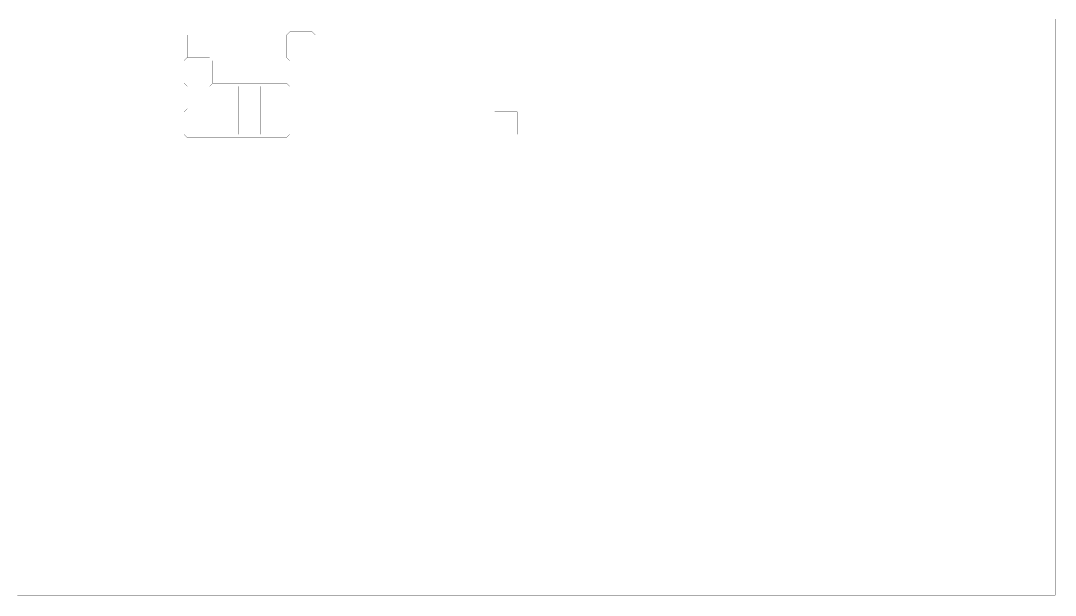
# Model space of a CAD drawing. Header units: metres. Extents: x 0 to 4990, y -4990 to 0.
# Drawn here: x 1836 to 4990, y -4990 to -3237 of the extents above; entities that cross this region are included whole.
import ezdxf

# ---------------------------------------------------------------- set-up
doc = ezdxf.new("R2010")
doc.units = ezdxf.units.M
for name, color, linetype in [('conductor', 1, 'Continuous'), ('dielectric', 8, 'Continuous'), ('substrate', 5, 'Continuous')]:
    doc.layers.add(name, color=color, linetype=linetype)

msp = doc.modelspace()

# ---------------------------------------------------------------- linework, layer by layer
at = {"layer": 'conductor', "const_width": 0.5}
msp.add_lwpolyline([(2500, -3437.5), (2500, -3447.265625), (2500, -3457.03125), (2500, -3466.796875), (2500, -3476.5625), (2500, -3486.328125), (2500, -3496.09375), (2500, -3505.859375), (2500, -3515.625), (2500, -3525.390625), (2500, -3535.15625), (2500, -3544.921875), (2500, -3554.6875), (2500, -3564.453125), (2500, -3574.21875), (2500, -3583.984375), (2509.765625, -3583.984375), (2519.53125, -3583.984375), (2529.296875, -3583.984375), (2539.0625, -3583.984375), (2548.828125, -3583.984375), (2558.59375, -3583.984375), (2568.359375, -3583.984375), (2568.359375, -3574.21875), (2568.359375, -3564.453125), (2568.359375, -3554.6875), (2568.359375, -3544.921875), (2568.359375, -3535.15625), (2568.359375, -3525.390625), (2568.359375, -3515.625), (2568.359375, -3505.859375), (2568.359375, -3496.09375), (2568.359375, -3486.328125), (2568.359375, -3476.5625), (2568.359375, -3466.796875), (2568.359375, -3457.03125), (2568.359375, -3447.265625), (2568.359375, -3437.5), (2558.59375, -3437.5), (2548.828125, -3437.5), (2539.0625, -3437.5), (2529.296875, -3437.5), (2519.53125, -3437.5), (2509.765625, -3437.5)], close=True, dxfattribs=at)
at = {"layer": 'dielectric', "const_width": 0.5}
for points in [[(2343.75, -3281.25), (2343.75, -3291.015625), (2343.75, -3300.78125), (2343.75, -3310.546875), (2343.75, -3320.3125), (2343.75, -3330.078125), (2343.75, -3339.84375), (2343.75, -3349.609375), (2353.515625, -3349.609375), (2363.28125, -3349.609375), (2373.046875, -3349.609375), (2382.8125, -3349.609375), (2392.578125, -3349.609375), (2402.34375, -3349.609375), (2412.109375, -3349.609375), (2412.109375, -3339.84375), (2412.109375, -3330.078125), (2412.109375, -3320.3125), (2412.109375, -3310.546875), (2412.109375, -3300.78125), (2412.109375, -3291.015625), (2412.109375, -3281.25), (2402.34375, -3281.25), (2392.578125, -3281.25), (2382.8125, -3281.25), (2373.046875, -3281.25), (2363.28125, -3281.25), (2353.515625, -3281.25)], [(3281.25, -3515.625), (3281.25, -3525.390625), (3281.25, -3535.15625), (3281.25, -3544.921875), (3281.25, -3554.6875), (3281.25, -3564.453125), (3281.25, -3574.21875), (3281.25, -3583.984375), (3291.015625, -3583.984375), (3300.78125, -3583.984375), (3310.546875, -3583.984375), (3320.3125, -3583.984375), (3330.078125, -3583.984375), (3339.84375, -3583.984375), (3349.609375, -3583.984375), (3349.609375, -3574.21875), (3349.609375, -3564.453125), (3349.609375, -3554.6875), (3349.609375, -3544.921875), (3349.609375, -3535.15625), (3349.609375, -3525.390625), (3349.609375, -3515.625), (3339.84375, -3515.625), (3330.078125, -3515.625), (3320.3125, -3515.625), (3310.546875, -3515.625), (3300.78125, -3515.625), (3291.015625, -3515.625)]]:
    msp.add_lwpolyline(points, close=True, dxfattribs=at)
at = {"layer": 'substrate', "const_width": 0.5}
msp.add_lwpolyline([(1826.171875, -4990.234375), (1835.9375, -4990.234375), (1845.703125, -4990.234375), (1855.46875, -4990.234375), (1865.234375, -4990.234375), (1875, -4990.234375), (1884.765625, -4990.234375), (1894.53125, -4990.234375), (1904.296875, -4990.234375), (1914.0625, -4990.234375), (1923.828125, -4990.234375), (1933.59375, -4990.234375), (1943.359375, -4990.234375), (1953.125, -4990.234375), (1962.890625, -4990.234375), (1972.65625, -4990.234375), (1982.421875, -4990.234375), (1992.1875, -4990.234375), (2001.953125, -4990.234375), (2011.71875, -4990.234375), (2021.484375, -4990.234375), (2031.25, -4990.234375), (2041.015625, -4990.234375), (2050.78125, -4990.234375), (2060.546875, -4990.234375), (2070.3125, -4990.234375), (2080.078125, -4990.234375), (2089.84375, -4990.234375), (2099.609375, -4990.234375), (2109.375, -4990.234375), (2119.140625, -4990.234375), (2128.90625, -4990.234375), (2138.671875, -4990.234375), (2148.4375, -4990.234375), (2158.203125, -4990.234375), (2167.96875, -4990.234375), (2177.734375, -4990.234375), (2187.5, -4990.234375), (2197.265625, -4990.234375), (2207.03125, -4990.234375), (2216.796875, -4990.234375), (2226.5625, -4990.234375), (2236.328125, -4990.234375), (2246.09375, -4990.234375), (2255.859375, -4990.234375), (2265.625, -4990.234375), (2275.390625, -4990.234375), (2285.15625, -4990.234375), (2294.921875, -4990.234375), (2304.6875, -4990.234375), (2314.453125, -4990.234375), (2324.21875, -4990.234375), (2333.984375, -4990.234375), (2343.75, -4990.234375), (2353.515625, -4990.234375), (2363.28125, -4990.234375), (2373.046875, -4990.234375), (2382.8125, -4990.234375), (2392.578125, -4990.234375), (2402.34375, -4990.234375), (2412.109375, -4990.234375), (2421.875, -4990.234375), (2431.640625, -4990.234375), (2441.40625, -4990.234375), (2451.171875, -4990.234375), (2460.9375, -4990.234375), (2470.703125, -4990.234375), (2480.46875, -4990.234375), (2490.234375, -4990.234375), (2500, -4990.234375), (2509.765625, -4990.234375), (2519.53125, -4990.234375), (2529.296875, -4990.234375), (2539.0625, -4990.234375), (2548.828125, -4990.234375), (2558.59375, -4990.234375), (2568.359375, -4990.234375), (2578.125, -4990.234375), (2587.890625, -4990.234375), (2597.65625, -4990.234375), (2607.421875, -4990.234375), (2617.1875, -4990.234375), (2626.953125, -4990.234375), (2636.71875, -4990.234375), (2646.484375, -4990.234375), (2656.25, -4990.234375), (2666.015625, -4990.234375), (2675.78125, -4990.234375), (2685.546875, -4990.234375), (2695.3125, -4990.234375), (2705.078125, -4990.234375), (2714.84375, -4990.234375), (2724.609375, -4990.234375), (2734.375, -4990.234375), (2744.140625, -4990.234375), (2753.90625, -4990.234375), (2763.671875, -4990.234375), (2773.4375, -4990.234375), (2783.203125, -4990.234375), (2792.96875, -4990.234375), (2802.734375, -4990.234375), (2812.5, -4990.234375), (2822.265625, -4990.234375), (2832.03125, -4990.234375), (2841.796875, -4990.234375), (2851.5625, -4990.234375), (2861.328125, -4990.234375), (2871.09375, -4990.234375), (2880.859375, -4990.234375), (2890.625, -4990.234375), (2900.390625, -4990.234375), (2910.15625, -4990.234375), (2919.921875, -4990.234375), (2929.6875, -4990.234375), (2939.453125, -4990.234375), (2949.21875, -4990.234375), (2958.984375, -4990.234375), (2968.75, -4990.234375), (2978.515625, -4990.234375), (2988.28125, -4990.234375), (2998.046875, -4990.234375), (3007.8125, -4990.234375), (3017.578125, -4990.234375), (3027.34375, -4990.234375), (3037.109375, -4990.234375), (3046.875, -4990.234375), (3056.640625, -4990.234375), (3066.40625, -4990.234375), (3076.171875, -4990.234375), (3085.9375, -4990.234375), (3095.703125, -4990.234375), (3105.46875, -4990.234375), (3115.234375, -4990.234375), (3125, -4990.234375), (3134.765625, -4990.234375), (3144.53125, -4990.234375), (3154.296875, -4990.234375), (3164.0625, -4990.234375), (3173.828125, -4990.234375), (3183.59375, -4990.234375), (3193.359375, -4990.234375), (3203.125, -4990.234375), (3212.890625, -4990.234375), (3222.65625, -4990.234375), (3232.421875, -4990.234375), (3242.1875, -4990.234375), (3251.953125, -4990.234375), (3261.71875, -4990.234375), (3271.484375, -4990.234375), (3281.25, -4990.234375), (3291.015625, -4990.234375), (3300.78125, -4990.234375), (3310.546875, -4990.234375), (3320.3125, -4990.234375), (3330.078125, -4990.234375), (3339.84375, -4990.234375), (3349.609375, -4990.234375), (3359.375, -4990.234375), (3369.140625, -4990.234375), (3378.90625, -4990.234375), (3388.671875, -4990.234375), (3398.4375, -4990.234375), (3408.203125, -4990.234375), (3417.96875, -4990.234375), (3427.734375, -4990.234375), (3437.5, -4990.234375), (3447.265625, -4990.234375), (3457.03125, -4990.234375), (3466.796875, -4990.234375), (3476.5625, -4990.234375), (3486.328125, -4990.234375), (3496.09375, -4990.234375), (3505.859375, -4990.234375), (3515.625, -4990.234375), (3525.390625, -4990.234375), (3535.15625, -4990.234375), (3544.921875, -4990.234375), (3554.6875, -4990.234375), (3564.453125, -4990.234375), (3574.21875, -4990.234375), (3583.984375, -4990.234375), (3593.75, -4990.234375), (3603.515625, -4990.234375), (3613.28125, -4990.234375), (3623.046875, -4990.234375), (3632.8125, -4990.234375), (3642.578125, -4990.234375), (3652.34375, -4990.234375), (3662.109375, -4990.234375), (3671.875, -4990.234375), (3681.640625, -4990.234375), (3691.40625, -4990.234375), (3701.171875, -4990.234375), (3710.9375, -4990.234375), (3720.703125, -4990.234375), (3730.46875, -4990.234375), (3740.234375, -4990.234375), (3750, -4990.234375), (3759.765625, -4990.234375), (3769.53125, -4990.234375), (3779.296875, -4990.234375), (3789.0625, -4990.234375), (3798.828125, -4990.234375), (3808.59375, -4990.234375), (3818.359375, -4990.234375), (3828.125, -4990.234375), (3837.890625, -4990.234375), (3847.65625, -4990.234375), (3857.421875, -4990.234375), (3867.1875, -4990.234375), (3876.953125, -4990.234375), (3886.71875, -4990.234375), (3896.484375, -4990.234375), (3906.25, -4990.234375), (3916.015625, -4990.234375), (3925.78125, -4990.234375), (3935.546875, -4990.234375), (3945.3125, -4990.234375), (3955.078125, -4990.234375), (3964.84375, -4990.234375), (3974.609375, -4990.234375), (3984.375, -4990.234375), (3994.140625, -4990.234375), (4003.90625, -4990.234375), (4013.671875, -4990.234375), (4023.4375, -4990.234375), (4033.203125, -4990.234375), (4042.96875, -4990.234375), (4052.734375, -4990.234375), (4062.5, -4990.234375), (4072.265625, -4990.234375), (4082.03125, -4990.234375), (4091.796875, -4990.234375), (4101.5625, -4990.234375), (4111.328125, -4990.234375), (4121.09375, -4990.234375), (4130.859375, -4990.234375), (4140.625, -4990.234375), (4150.390625, -4990.234375), (4160.15625, -4990.234375), (4169.921875, -4990.234375), (4179.6875, -4990.234375), (4189.453125, -4990.234375), (4199.21875, -4990.234375), (4208.984375, -4990.234375), (4218.75, -4990.234375), (4228.515625, -4990.234375), (4238.28125, -4990.234375), (4248.046875, -4990.234375), (4257.8125, -4990.234375), (4267.578125, -4990.234375), (4277.34375, -4990.234375), (4287.109375, -4990.234375), (4296.875, -4990.234375), (4306.640625, -4990.234375), (4316.40625, -4990.234375), (4326.171875, -4990.234375), (4335.9375, -4990.234375), (4345.703125, -4990.234375), (4355.46875, -4990.234375), (4365.234375, -4990.234375), (4375, -4990.234375), (4384.765625, -4990.234375), (4394.53125, -4990.234375), (4404.296875, -4990.234375), (4414.0625, -4990.234375), (4423.828125, -4990.234375), (4433.59375, -4990.234375), (4443.359375, -4990.234375), (4453.125, -4990.234375), (4462.890625, -4990.234375), (4472.65625, -4990.234375), (4482.421875, -4990.234375), (4492.1875, -4990.234375), (4501.953125, -4990.234375), (4511.71875, -4990.234375), (4521.484375, -4990.234375), (4531.25, -4990.234375), (4541.015625, -4990.234375), (4550.78125, -4990.234375), (4560.546875, -4990.234375), (4570.3125, -4990.234375), (4580.078125, -4990.234375), (4589.84375, -4990.234375), (4599.609375, -4990.234375), (4609.375, -4990.234375), (4619.140625, -4990.234375), (4628.90625, -4990.234375), (4638.671875, -4990.234375), (4648.4375, -4990.234375), (4658.203125, -4990.234375), (4667.96875, -4990.234375), (4677.734375, -4990.234375), (4687.5, -4990.234375), (4697.265625, -4990.234375), (4707.03125, -4990.234375), (4716.796875, -4990.234375), (4726.5625, -4990.234375), (4736.328125, -4990.234375), (4746.09375, -4990.234375), (4755.859375, -4990.234375), (4765.625, -4990.234375), (4775.390625, -4990.234375), (4785.15625, -4990.234375), (4794.921875, -4990.234375), (4804.6875, -4990.234375), (4814.453125, -4990.234375), (4824.21875, -4990.234375), (4833.984375, -4990.234375), (4843.75, -4990.234375), (4853.515625, -4990.234375), (4863.28125, -4990.234375), (4873.046875, -4990.234375), (4882.8125, -4990.234375), (4892.578125, -4990.234375), (4902.34375, -4990.234375), (4912.109375, -4990.234375), (4921.875, -4990.234375), (4931.640625, -4990.234375), (4941.40625, -4990.234375), (4951.171875, -4990.234375), (4960.9375, -4990.234375), (4970.703125, -4990.234375), (4980.46875, -4990.234375), (4990.234375, -4990.234375), (4990.234375, -4980.46875), (4990.234375, -4970.703125), (4990.234375, -4960.9375), (4990.234375, -4951.171875), (4990.234375, -4941.40625), (4990.234375, -4931.640625), (4990.234375, -4921.875), (4990.234375, -4912.109375), (4990.234375, -4902.34375), (4990.234375, -4892.578125), (4990.234375, -4882.8125), (4990.234375, -4873.046875), (4990.234375, -4863.28125), (4990.234375, -4853.515625), (4990.234375, -4843.75), (4990.234375, -4833.984375), (4990.234375, -4824.21875), (4990.234375, -4814.453125), (4990.234375, -4804.6875), (4990.234375, -4794.921875), (4990.234375, -4785.15625), (4990.234375, -4775.390625), (4990.234375, -4765.625), (4990.234375, -4755.859375), (4990.234375, -4746.09375), (4990.234375, -4736.328125), (4990.234375, -4726.5625), (4990.234375, -4716.796875), (4990.234375, -4707.03125), (4990.234375, -4697.265625), (4990.234375, -4687.5), (4990.234375, -4677.734375), (4990.234375, -4667.96875), (4990.234375, -4658.203125), (4990.234375, -4648.4375), (4990.234375, -4638.671875), (4990.234375, -4628.90625), (4990.234375, -4619.140625), (4990.234375, -4609.375), (4990.234375, -4599.609375), (4990.234375, -4589.84375), (4990.234375, -4580.078125), (4990.234375, -4570.3125), (4990.234375, -4560.546875), (4990.234375, -4550.78125), (4990.234375, -4541.015625), (4990.234375, -4531.25), (4990.234375, -4521.484375), (4990.234375, -4511.71875), (4990.234375, -4501.953125), (4990.234375, -4492.1875), (4990.234375, -4482.421875), (4990.234375, -4472.65625), (4990.234375, -4462.890625), (4990.234375, -4453.125), (4990.234375, -4443.359375), (4990.234375, -4433.59375), (4990.234375, -4423.828125), (4990.234375, -4414.0625), (4990.234375, -4404.296875), (4990.234375, -4394.53125), (4990.234375, -4384.765625), (4990.234375, -4375), (4990.234375, -4365.234375), (4990.234375, -4355.46875), (4990.234375, -4345.703125), (4990.234375, -4335.9375), (4990.234375, -4326.171875), (4990.234375, -4316.40625), (4990.234375, -4306.640625), (4990.234375, -4296.875), (4990.234375, -4287.109375), (4990.234375, -4277.34375), (4990.234375, -4267.578125), (4990.234375, -4257.8125), (4990.234375, -4248.046875), (4990.234375, -4238.28125), (4990.234375, -4228.515625), (4990.234375, -4218.75), (4990.234375, -4208.984375), (4990.234375, -4199.21875), (4990.234375, -4189.453125), (4990.234375, -4179.6875), (4990.234375, -4169.921875), (4990.234375, -4160.15625), (4990.234375, -4150.390625), (4990.234375, -4140.625), (4990.234375, -4130.859375), (4990.234375, -4121.09375), (4990.234375, -4111.328125), (4990.234375, -4101.5625), (4990.234375, -4091.796875), (4990.234375, -4082.03125), (4990.234375, -4072.265625), (4990.234375, -4062.5), (4990.234375, -4052.734375), (4990.234375, -4042.96875), (4990.234375, -4033.203125), (4990.234375, -4023.4375), (4990.234375, -4013.671875), (4990.234375, -4003.90625), (4990.234375, -3994.140625), (4990.234375, -3984.375), (4990.234375, -3974.609375), (4990.234375, -3964.84375), (4990.234375, -3955.078125), (4990.234375, -3945.3125), (4990.234375, -3935.546875), (4990.234375, -3925.78125), (4990.234375, -3916.015625), (4990.234375, -3906.25), (4990.234375, -3896.484375), (4990.234375, -3886.71875), (4990.234375, -3876.953125), (4990.234375, -3867.1875), (4990.234375, -3857.421875), (4990.234375, -3847.65625), (4990.234375, -3837.890625), (4990.234375, -3828.125), (4990.234375, -3818.359375), (4990.234375, -3808.59375), (4990.234375, -3798.828125), (4990.234375, -3789.0625), (4990.234375, -3779.296875), (4990.234375, -3769.53125), (4990.234375, -3759.765625), (4990.234375, -3750), (4990.234375, -3740.234375), (4990.234375, -3730.46875), (4990.234375, -3720.703125), (4990.234375, -3710.9375), (4990.234375, -3701.171875), (4990.234375, -3691.40625), (4990.234375, -3681.640625), (4990.234375, -3671.875), (4990.234375, -3662.109375), (4990.234375, -3652.34375), (4990.234375, -3642.578125), (4990.234375, -3632.8125), (4990.234375, -3623.046875), (4990.234375, -3613.28125), (4990.234375, -3603.515625), (4990.234375, -3593.75), (4990.234375, -3583.984375), (4990.234375, -3574.21875), (4990.234375, -3564.453125), (4990.234375, -3554.6875), (4990.234375, -3544.921875), (4990.234375, -3535.15625), (4990.234375, -3525.390625), (4990.234375, -3515.625), (4990.234375, -3505.859375), (4990.234375, -3496.09375), (4990.234375, -3486.328125), (4990.234375, -3476.5625), (4990.234375, -3466.796875), (4990.234375, -3457.03125), (4990.234375, -3447.265625), (4990.234375, -3437.5), (4990.234375, -3427.734375), (4990.234375, -3417.96875), (4990.234375, -3408.203125), (4990.234375, -3398.4375), (4990.234375, -3388.671875), (4990.234375, -3378.90625), (4990.234375, -3369.140625), (4990.234375, -3359.375), (4990.234375, -3349.609375), (4990.234375, -3339.84375), (4990.234375, -3330.078125), (4990.234375, -3320.3125), (4990.234375, -3310.546875), (4990.234375, -3300.78125), (4990.234375, -3291.015625), (4990.234375, -3281.25), (4990.234375, -3271.484375), (4990.234375, -3261.71875), (4990.234375, -3251.953125), (4990.234375, -3242.1875), (4990.234375, -3232.421875)], dxfattribs=at)
for points in [[(2646.484375, -3281.25), (2656.25, -3271.484375), (2666.015625, -3271.484375), (2675.78125, -3271.484375), (2685.546875, -3271.484375), (2695.3125, -3271.484375), (2705.078125, -3271.484375), (2714.84375, -3271.484375), (2724.609375, -3271.484375), (2734.375, -3281.25), (2734.375, -3291.015625), (2734.375, -3300.78125), (2734.375, -3310.546875), (2734.375, -3320.3125), (2734.375, -3330.078125), (2734.375, -3339.84375), (2734.375, -3349.609375), (2724.609375, -3359.375), (2714.84375, -3359.375), (2705.078125, -3359.375), (2695.3125, -3359.375), (2685.546875, -3359.375), (2675.78125, -3359.375), (2666.015625, -3359.375), (2656.25, -3359.375), (2646.484375, -3349.609375), (2646.484375, -3339.84375), (2646.484375, -3330.078125), (2646.484375, -3320.3125), (2646.484375, -3310.546875), (2646.484375, -3300.78125), (2646.484375, -3291.015625)], [(2333.984375, -3359.375), (2343.75, -3349.609375), (2353.515625, -3349.609375), (2363.28125, -3349.609375), (2373.046875, -3349.609375), (2382.8125, -3349.609375), (2392.578125, -3349.609375), (2402.34375, -3349.609375), (2412.109375, -3349.609375), (2421.875, -3359.375), (2421.875, -3369.140625), (2421.875, -3378.90625), (2421.875, -3388.671875), (2421.875, -3398.4375), (2421.875, -3408.203125), (2421.875, -3417.96875), (2421.875, -3427.734375), (2412.109375, -3437.5), (2402.34375, -3437.5), (2392.578125, -3437.5), (2382.8125, -3437.5), (2373.046875, -3437.5), (2363.28125, -3437.5), (2353.515625, -3437.5), (2343.75, -3437.5), (2333.984375, -3427.734375), (2333.984375, -3417.96875), (2333.984375, -3408.203125), (2333.984375, -3398.4375), (2333.984375, -3388.671875), (2333.984375, -3378.90625), (2333.984375, -3369.140625)], [(2412.109375, -3437.5), (2421.875, -3427.734375), (2431.640625, -3427.734375), (2441.40625, -3427.734375), (2451.171875, -3427.734375), (2460.9375, -3427.734375), (2470.703125, -3427.734375), (2480.46875, -3427.734375), (2490.234375, -3427.734375), (2500, -3427.734375), (2509.765625, -3427.734375), (2519.53125, -3427.734375), (2529.296875, -3427.734375), (2539.0625, -3427.734375), (2548.828125, -3427.734375), (2558.59375, -3427.734375), (2568.359375, -3427.734375), (2578.125, -3427.734375), (2587.890625, -3427.734375), (2597.65625, -3427.734375), (2607.421875, -3427.734375), (2617.1875, -3427.734375), (2626.953125, -3427.734375), (2636.71875, -3427.734375), (2646.484375, -3427.734375), (2656.25, -3437.5), (2656.25, -3447.265625), (2656.25, -3457.03125), (2656.25, -3466.796875), (2656.25, -3476.5625), (2656.25, -3486.328125), (2656.25, -3496.09375), (2656.25, -3505.859375), (2656.25, -3515.625), (2656.25, -3525.390625), (2656.25, -3535.15625), (2656.25, -3544.921875), (2656.25, -3554.6875), (2656.25, -3564.453125), (2656.25, -3574.21875), (2656.25, -3583.984375), (2646.484375, -3593.75), (2636.71875, -3593.75), (2626.953125, -3593.75), (2617.1875, -3593.75), (2607.421875, -3593.75), (2597.65625, -3593.75), (2587.890625, -3593.75), (2578.125, -3593.75), (2568.359375, -3593.75), (2558.59375, -3593.75), (2548.828125, -3593.75), (2539.0625, -3593.75), (2529.296875, -3593.75), (2519.53125, -3593.75), (2509.765625, -3593.75), (2500, -3593.75), (2490.234375, -3593.75), (2480.46875, -3593.75), (2470.703125, -3593.75), (2460.9375, -3593.75), (2451.171875, -3593.75), (2441.40625, -3593.75), (2431.640625, -3593.75), (2421.875, -3593.75), (2412.109375, -3593.75), (2402.34375, -3593.75), (2392.578125, -3593.75), (2382.8125, -3593.75), (2373.046875, -3593.75), (2363.28125, -3593.75), (2353.515625, -3593.75), (2343.75, -3593.75), (2333.984375, -3583.984375), (2333.984375, -3574.21875), (2333.984375, -3564.453125), (2333.984375, -3554.6875), (2333.984375, -3544.921875), (2333.984375, -3535.15625), (2333.984375, -3525.390625), (2333.984375, -3515.625), (2343.75, -3505.859375), (2353.515625, -3505.859375), (2363.28125, -3505.859375), (2373.046875, -3505.859375), (2382.8125, -3505.859375), (2392.578125, -3505.859375), (2402.34375, -3505.859375), (2412.109375, -3505.859375), (2412.109375, -3496.09375), (2412.109375, -3486.328125), (2412.109375, -3476.5625), (2412.109375, -3466.796875), (2412.109375, -3457.03125), (2412.109375, -3447.265625)]]:
    msp.add_lwpolyline(points, close=True, dxfattribs=at)

doc.saveas('drawing.dxf')
